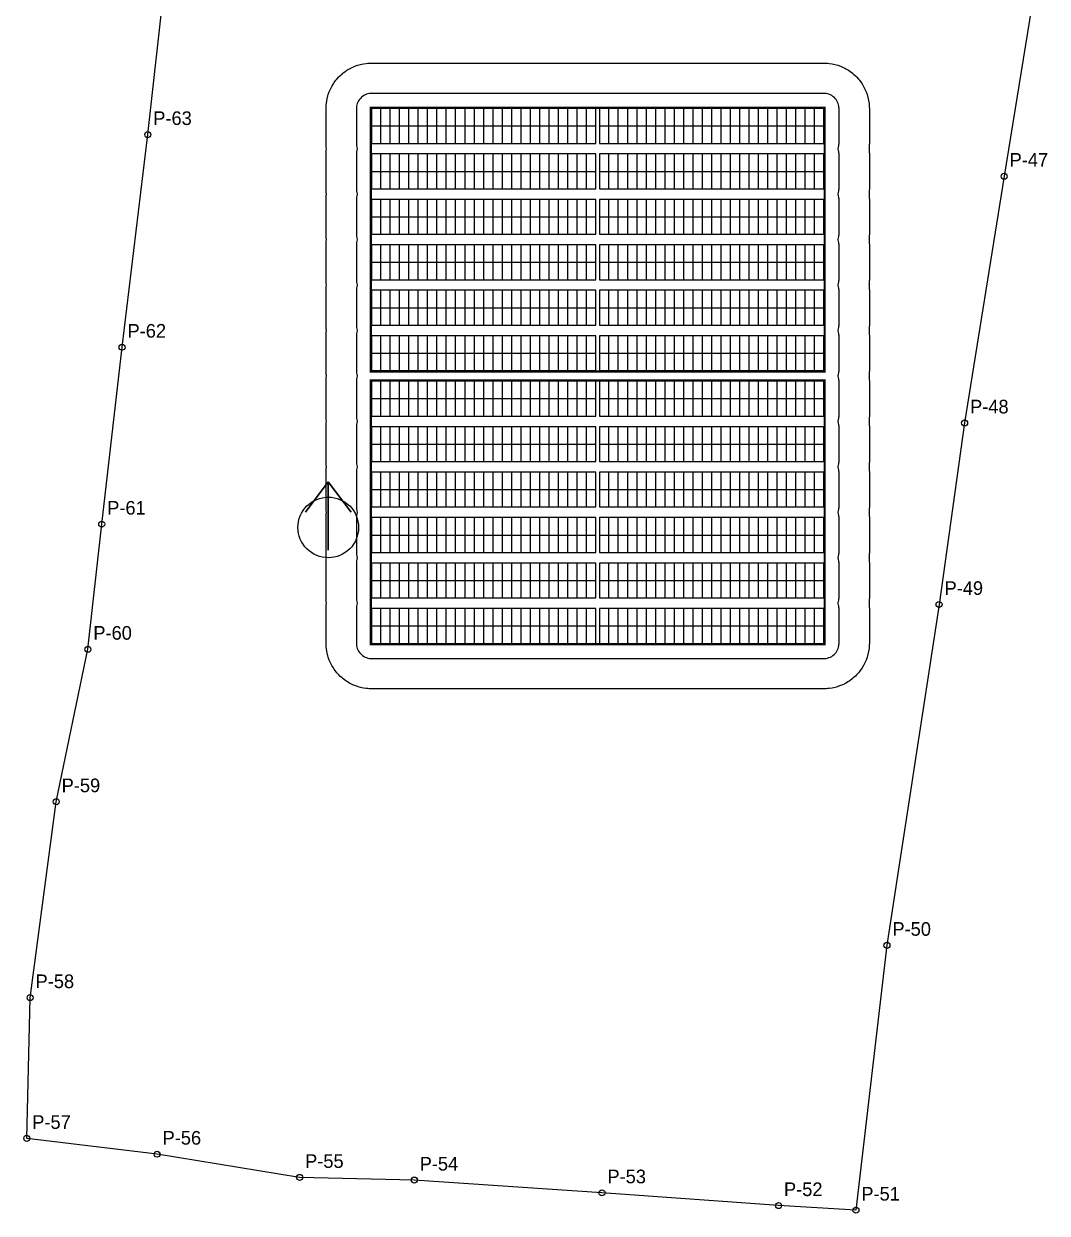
# Model space of a CAD drawing. Header units: metres. Extents: x 434302 to 507065, y 1937737 to 2381091.
# Drawn here: x 434484.5 to 434619.6, y 2380621.1 to 2380778.1 of the extents above; entities that cross this region are included whole.
import ezdxf
from ezdxf.enums import TextEntityAlignment as Align

# ---------------------------------------------------------------- set-up
doc = ezdxf.new("R2010")
doc.units = ezdxf.units.M
for name, color, linetype in [('BOUNDARY', 7, 'Continuous'), ('BOUNDARY_POINTS', 7, 'Continuous'), ('EXCLUSIONS', 1, 'Continuous'), ('GROUP_BOUNDARY', 1, 'Continuous'), ('LIGHTNING_ARRESTER', 3, 'Continuous'), ('MODULES', 5, 'Continuous'), ('PV_TABLES', 3, 'Continuous'), ('SERVICE_ROAD', 1, 'Continuous')]:
    doc.layers.add(name, color=color, linetype=linetype)

# ---------------------------------------------------------------- blocks, each defined once
blk = doc.blocks.new('PV_TABLE_2P28')
at = {"layer": 'MODULES'}
for p, q in [((1.23333, 0), (1.23333, 4.6)), ((2.46666, 0), (2.46666, 4.6)), ((3.69999, 0), (3.69999, 4.6)), ((4.93332, 0), (4.93332, 4.6)), ((6.16665, 0), (6.16665, 4.6)), ((7.39998, 0), (7.39998, 4.6)), ((8.63331, 0), (8.63331, 4.6)), ((9.86664, 0), (9.86664, 4.6)), ((11.09997, 0), (11.09997, 4.6)), ((12.3333, 0), (12.3333, 4.6)), ((13.56663, 0), (13.56663, 4.6)), ((14.79996, 0), (14.79996, 4.6)), ((16.03329, 0), (16.03329, 4.6)), ((17.26662, 0), (17.26662, 4.6)), ((18.49995, 0), (18.49995, 4.6)), ((19.73328, 0), (19.73328, 4.6)), ((20.96661, 0), (20.96661, 4.6)), ((22.19994, 0), (22.19994, 4.6)), ((23.43327, 0), (23.43327, 4.6)), ((24.6666, 0), (24.6666, 4.6)), ((25.89993, 0), (25.89993, 4.6)), ((27.13326, 0), (27.13326, 4.6)), ((28.36659, 0), (28.36659, 4.6)), ((0, 2.3), (29.59992, 2.3))]:
    blk.add_line(p, q, dxfattribs=at)
blk.add_lwpolyline([(0, 0), (29.59992, 0), (29.59992, 4.6), (0, 4.6)], close=True, dxfattribs=at)

msp = doc.modelspace()

# ---------------------------------------------------------------- linework, layer by layer
at = {"layer": 'BOUNDARY'}
msp.add_lwpolyline([(434618.94, 2380788.86), (434613.93, 2380757.94), (434608.71, 2380725.37), (434605.34, 2380701.41), (434598.46, 2380656.42), (434594.36, 2380621.46), (434584.15, 2380622.06), (434560.85, 2380623.75), (434536.07, 2380625.43), (434520.95, 2380625.78), (434502.14, 2380628.85), (434484.94, 2380630.93), (434485.38, 2380649.51), (434488.82, 2380675.37), (434493, 2380695.5), (434494.83, 2380712.01), (434497.51, 2380735.37), (434500.91, 2380763.44), (434503.14, 2380783.64)], dxfattribs=at)
at = {"layer": 'BOUNDARY_POINTS'}
for centre in [(434500.91, 2380763.44), (434613.93, 2380757.94), (434497.51, 2380735.37), (434608.71, 2380725.37), (434494.83, 2380712.01), (434605.34, 2380701.41), (434493, 2380695.5), (434488.82, 2380675.37), (434598.46, 2380656.42), (434485.38, 2380649.51), (434484.94, 2380630.93), (434502.14, 2380628.85), (434520.95, 2380625.78), (434536.07, 2380625.43), (434560.85, 2380623.75), (434584.15, 2380622.06), (434594.36, 2380621.46)]:
    msp.add_circle(centre, 0.4, dxfattribs=at)
at = {"layer": 'EXCLUSIONS'}
msp.add_lwpolyline([(434528.73, 2380711.58), (434528.71, 2380711.19), (434528.65, 2380710.8), (434528.56, 2380710.42), (434528.42, 2380710.05), (434528.26, 2380709.69), (434528.05, 2380709.36), (434527.82, 2380709.04), (434527.56, 2380708.75), (434527.27, 2380708.49), (434526.95, 2380708.25), (434526.61, 2380708.05), (434526.26, 2380707.88), (434525.89, 2380707.75), (434525.51, 2380707.66), (434525.12, 2380707.6), (434524.73, 2380707.58), (434524.34, 2380707.6), (434523.95, 2380707.66), (434523.57, 2380707.75), (434523.2, 2380707.88), (434522.84, 2380708.05), (434522.51, 2380708.25), (434522.19, 2380708.49), (434521.9, 2380708.75), (434521.64, 2380709.04), (434521.4, 2380709.36), (434521.2, 2380709.69), (434521.03, 2380710.05), (434520.9, 2380710.42), (434520.81, 2380710.8), (434520.75, 2380711.19), (434520.73, 2380711.58), (434520.75, 2380711.97), (434520.81, 2380712.36), (434520.9, 2380712.74), (434521.03, 2380713.11), (434521.2, 2380713.46), (434521.4, 2380713.8), (434521.64, 2380714.12), (434521.9, 2380714.41), (434522.19, 2380714.67), (434522.51, 2380714.9), (434522.84, 2380715.11), (434523.2, 2380715.27), (434523.57, 2380715.41), (434523.95, 2380715.5), (434524.34, 2380715.56), (434524.73, 2380715.58), (434525.12, 2380715.56), (434525.51, 2380715.5), (434525.89, 2380715.41), (434526.26, 2380715.27), (434526.61, 2380715.11), (434526.95, 2380714.9), (434527.27, 2380714.67), (434527.56, 2380714.41), (434527.82, 2380714.12), (434528.05, 2380713.8), (434528.26, 2380713.46), (434528.42, 2380713.11), (434528.56, 2380712.74), (434528.65, 2380712.36), (434528.71, 2380711.97), (434528.73, 2380711.58)], close=True, dxfattribs=at)
at = {"layer": 'GROUP_BOUNDARY', "color": 5, "lineweight": 211, "true_color": 0x0080ff, "const_width": 0.3}
for points in [[(434590.24, 2380732.18), (434530.34, 2380732.18), (434530.34, 2380766.98), (434590.24, 2380766.98), (434590.24, 2380732.18)], [(434590.24, 2380696.18), (434530.34, 2380696.18), (434530.34, 2380730.98), (434590.24, 2380730.98), (434590.24, 2380696.18)]]:
    msp.add_lwpolyline(points, close=True, dxfattribs=at)
at = {"layer": 'LIGHTNING_ARRESTER', "lineweight": 30}
for p, q in [((434524.73, 2380717.58), (434521.73, 2380713.58)), ((434524.73, 2380708.58), (434524.73, 2380717.58)), ((434524.73, 2380717.58), (434527.73, 2380713.58))]:
    msp.add_line(p, q, dxfattribs=at)
at = {"layer": 'SERVICE_ROAD'}
for points in [[(434524.46, 2380701.79), (434524.45, 2380701.99), (434524.45, 2380702), (434524.44, 2380702.1), (434524.44, 2380702.2), (434524.44, 2380702.3), (434524.44, 2380706.86), (434524.44, 2380706.96), (434524.44, 2380707.06), (434524.45, 2380707.15), (434524.45, 2380707.17), (434524.46, 2380707.37), (434524.48, 2380707.56), (434524.48, 2380707.58), (434524.48, 2380707.59), (434524.46, 2380707.79), (434524.45, 2380707.99), (434524.45, 2380708), (434524.44, 2380708.1), (434524.44, 2380708.2), (434524.44, 2380708.3), (434524.44, 2380712.86), (434524.44, 2380712.96), (434524.44, 2380713.06), (434524.45, 2380713.15), (434524.45, 2380713.17), (434524.46, 2380713.37), (434524.48, 2380713.56), (434524.48, 2380713.58), (434524.48, 2380713.59), (434524.46, 2380713.79), (434524.45, 2380713.99), (434524.45, 2380714), (434524.44, 2380714.1), (434524.44, 2380714.2), (434524.44, 2380714.3), (434524.44, 2380718.86), (434524.44, 2380718.96), (434524.44, 2380719.06), (434524.45, 2380719.15), (434524.45, 2380719.17), (434524.46, 2380719.37), (434524.48, 2380719.56), (434524.48, 2380719.58), (434524.48, 2380719.59), (434524.46, 2380719.79), (434524.45, 2380719.99), (434524.45, 2380720), (434524.44, 2380720.1), (434524.44, 2380720.2), (434524.44, 2380720.3), (434524.44, 2380724.86), (434524.44, 2380724.96), (434524.44, 2380725.06), (434524.45, 2380725.15), (434524.45, 2380725.17), (434524.46, 2380725.37), (434524.48, 2380725.56), (434524.48, 2380725.58), (434524.48, 2380725.59), (434524.46, 2380725.79), (434524.45, 2380725.99), (434524.45, 2380726), (434524.44, 2380726.1), (434524.44, 2380726.2), (434524.44, 2380726.3), (434524.44, 2380730.86), (434524.44, 2380730.96), (434524.44, 2380731.06), (434524.45, 2380731.15), (434524.45, 2380731.17), (434524.46, 2380731.37), (434524.48, 2380731.56), (434524.48, 2380731.58), (434524.48, 2380731.59), (434524.46, 2380731.79), (434524.45, 2380731.99), (434524.45, 2380732), (434524.44, 2380732.1), (434524.44, 2380732.2), (434524.44, 2380732.3), (434524.44, 2380736.86), (434524.44, 2380736.96), (434524.44, 2380737.06), (434524.45, 2380737.15), (434524.45, 2380737.17), (434524.46, 2380737.37), (434524.48, 2380737.56), (434524.48, 2380737.58), (434524.48, 2380737.59), (434524.46, 2380737.79), (434524.45, 2380737.99), (434524.45, 2380738), (434524.44, 2380738.1), (434524.44, 2380738.2), (434524.44, 2380738.3), (434524.44, 2380742.86), (434524.44, 2380742.96), (434524.44, 2380743.06), (434524.45, 2380743.15), (434524.45, 2380743.17), (434524.46, 2380743.37), (434524.48, 2380743.56), (434524.48, 2380743.58), (434524.48, 2380743.59), (434524.46, 2380743.79), (434524.45, 2380743.99), (434524.45, 2380744), (434524.44, 2380744.1), (434524.44, 2380744.2), (434524.44, 2380744.3), (434524.44, 2380748.86), (434524.44, 2380748.96), (434524.44, 2380749.06), (434524.45, 2380749.15), (434524.45, 2380749.17), (434524.46, 2380749.37), (434524.48, 2380749.56), (434524.48, 2380749.58), (434524.48, 2380749.59), (434524.46, 2380749.79), (434524.45, 2380749.99), (434524.45, 2380750), (434524.44, 2380750.1), (434524.44, 2380750.2), (434524.44, 2380750.3), (434524.44, 2380754.86), (434524.44, 2380754.96), (434524.44, 2380755.06), (434524.45, 2380755.15), (434524.45, 2380755.17), (434524.46, 2380755.37), (434524.48, 2380755.56), (434524.48, 2380755.58), (434524.48, 2380755.59), (434524.46, 2380755.79), (434524.45, 2380755.99), (434524.45, 2380756), (434524.44, 2380756.1), (434524.44, 2380756.2), (434524.44, 2380756.3), (434524.44, 2380760.86), (434524.44, 2380760.96), (434524.44, 2380761.06), (434524.45, 2380761.15), (434524.45, 2380761.17), (434524.46, 2380761.37), (434524.48, 2380761.56), (434524.48, 2380761.58), (434524.48, 2380761.59), (434524.46, 2380761.79), (434524.45, 2380761.99), (434524.45, 2380762), (434524.44, 2380762.1), (434524.44, 2380762.2), (434524.44, 2380762.3), (434524.44, 2380766.86), (434524.44, 2380766.96), (434524.44, 2380767.06), (434524.45, 2380767.15), (434524.45, 2380767.17), (434524.46, 2380767.37), (434524.48, 2380767.56), (434524.54, 2380767.95), (434524.58, 2380768.14), (434524.67, 2380768.53), (434524.73, 2380768.71), (434524.86, 2380769.08), (434524.94, 2380769.26), (434525.1, 2380769.62), (434525.2, 2380769.79), (434525.4, 2380770.13), (434525.51, 2380770.29), (434525.74, 2380770.61), (434525.87, 2380770.76), (434526.13, 2380771.05), (434526.27, 2380771.19), (434526.56, 2380771.45), (434526.71, 2380771.58), (434527.03, 2380771.81), (434527.19, 2380771.92), (434527.53, 2380772.12), (434527.7, 2380772.21), (434528.05, 2380772.38), (434528.23, 2380772.46), (434528.6, 2380772.59), (434528.79, 2380772.65), (434529.17, 2380772.74), (434529.37, 2380772.78), (434529.75, 2380772.84), (434529.95, 2380772.86), (434530.14, 2380772.87), (434530.16, 2380772.87), (434530.26, 2380772.88), (434530.36, 2380772.88), (434530.46, 2380772.88), (434560.02, 2380772.88), (434560.12, 2380772.88), (434560.22, 2380772.88), (434560.29, 2380772.87), (434560.36, 2380772.88), (434560.46, 2380772.88), (434560.56, 2380772.88), (434590.12, 2380772.88), (434590.22, 2380772.88), (434590.32, 2380772.88), (434590.41, 2380772.87), (434590.43, 2380772.87), (434590.63, 2380772.86), (434590.82, 2380772.84), (434591.21, 2380772.78), (434591.4, 2380772.74), (434591.78, 2380772.65), (434591.97, 2380772.59), (434592.34, 2380772.46), (434592.52, 2380772.38), (434592.88, 2380772.21), (434593.05, 2380772.12), (434593.39, 2380771.92), (434593.55, 2380771.81), (434593.87, 2380771.58), (434594.02, 2380771.45), (434594.31, 2380771.19), (434594.45, 2380771.05), (434594.71, 2380770.76), (434594.84, 2380770.61), (434595.07, 2380770.29), (434595.18, 2380770.13), (434595.38, 2380769.79), (434595.47, 2380769.62), (434595.64, 2380769.26), (434595.72, 2380769.08), (434595.85, 2380768.71), (434595.91, 2380768.53), (434596, 2380768.14), (434596.04, 2380767.95), (434596.1, 2380767.56), (434596.12, 2380767.37), (434596.13, 2380767.17), (434596.13, 2380767.15), (434596.13, 2380767.06), (434596.14, 2380766.96), (434596.14, 2380766.86), (434596.14, 2380762.3), (434596.14, 2380762.2), (434596.13, 2380762.1), (434596.13, 2380762), (434596.13, 2380761.99), (434596.12, 2380761.79), (434596.1, 2380761.59), (434596.09, 2380761.58), (434596.1, 2380761.56), (434596.12, 2380761.37), (434596.13, 2380761.17), (434596.13, 2380761.15), (434596.13, 2380761.06), (434596.14, 2380760.96), (434596.14, 2380760.86), (434596.14, 2380756.3), (434596.14, 2380756.2), (434596.13, 2380756.1), (434596.13, 2380756), (434596.13, 2380755.99), (434596.12, 2380755.79), (434596.1, 2380755.59), (434596.09, 2380755.58), (434596.1, 2380755.56), (434596.12, 2380755.37), (434596.13, 2380755.17), (434596.13, 2380755.15), (434596.13, 2380755.06), (434596.14, 2380754.96), (434596.14, 2380754.86), (434596.14, 2380750.3), (434596.14, 2380750.2), (434596.13, 2380750.1), (434596.13, 2380750), (434596.13, 2380749.99), (434596.12, 2380749.79), (434596.1, 2380749.59), (434596.09, 2380749.58), (434596.1, 2380749.56), (434596.12, 2380749.37), (434596.13, 2380749.17), (434596.13, 2380749.15), (434596.13, 2380749.06), (434596.14, 2380748.96), (434596.14, 2380748.86), (434596.14, 2380744.3), (434596.14, 2380744.2), (434596.13, 2380744.1), (434596.13, 2380744), (434596.13, 2380743.99), (434596.12, 2380743.79), (434596.1, 2380743.59), (434596.09, 2380743.58), (434596.1, 2380743.56), (434596.12, 2380743.37), (434596.13, 2380743.17), (434596.13, 2380743.15), (434596.13, 2380743.06), (434596.14, 2380742.96), (434596.14, 2380742.86), (434596.14, 2380738.3), (434596.14, 2380738.2), (434596.13, 2380738.1), (434596.13, 2380738), (434596.13, 2380737.99), (434596.12, 2380737.79), (434596.1, 2380737.59), (434596.09, 2380737.58), (434596.1, 2380737.56), (434596.12, 2380737.37), (434596.13, 2380737.17), (434596.13, 2380737.15), (434596.13, 2380737.06), (434596.14, 2380736.96), (434596.14, 2380736.86), (434596.14, 2380732.3), (434596.14, 2380732.2), (434596.13, 2380732.1), (434596.13, 2380732), (434596.13, 2380731.99), (434596.12, 2380731.79), (434596.1, 2380731.59), (434596.09, 2380731.58), (434596.1, 2380731.56), (434596.12, 2380731.37), (434596.13, 2380731.17), (434596.13, 2380731.15), (434596.13, 2380731.06), (434596.14, 2380730.96), (434596.14, 2380730.86), (434596.14, 2380726.3), (434596.14, 2380726.2), (434596.13, 2380726.1), (434596.13, 2380726), (434596.13, 2380725.99), (434596.12, 2380725.79), (434596.1, 2380725.59), (434596.09, 2380725.58), (434596.1, 2380725.56), (434596.12, 2380725.37), (434596.13, 2380725.17), (434596.13, 2380725.15), (434596.13, 2380725.06), (434596.14, 2380724.96), (434596.14, 2380724.86), (434596.14, 2380720.3), (434596.14, 2380720.2), (434596.13, 2380720.1), (434596.13, 2380720), (434596.13, 2380719.99), (434596.12, 2380719.79), (434596.1, 2380719.59), (434596.09, 2380719.58), (434596.1, 2380719.56), (434596.12, 2380719.37), (434596.13, 2380719.17), (434596.13, 2380719.15), (434596.13, 2380719.06), (434596.14, 2380718.96), (434596.14, 2380718.86), (434596.14, 2380714.3), (434596.14, 2380714.2), (434596.13, 2380714.1), (434596.13, 2380714), (434596.13, 2380713.99), (434596.12, 2380713.79), (434596.1, 2380713.59), (434596.09, 2380713.58), (434596.1, 2380713.56), (434596.12, 2380713.37), (434596.13, 2380713.17), (434596.13, 2380713.15), (434596.13, 2380713.06), (434596.14, 2380712.96), (434596.14, 2380712.86), (434596.14, 2380708.3), (434596.14, 2380708.2), (434596.13, 2380708.1), (434596.13, 2380708), (434596.13, 2380707.99), (434596.12, 2380707.79), (434596.1, 2380707.59), (434596.09, 2380707.58), (434596.1, 2380707.56), (434596.12, 2380707.37), (434596.13, 2380707.17), (434596.13, 2380707.15), (434596.13, 2380707.06), (434596.14, 2380706.96), (434596.14, 2380706.86), (434596.14, 2380702.3), (434596.14, 2380702.2), (434596.13, 2380702.1), (434596.13, 2380702), (434596.13, 2380701.99), (434596.12, 2380701.79), (434596.1, 2380701.59), (434596.09, 2380701.58), (434596.1, 2380701.56), (434596.12, 2380701.37), (434596.13, 2380701.17), (434596.13, 2380701.15), (434596.13, 2380701.06), (434596.14, 2380700.96), (434596.14, 2380700.86), (434596.14, 2380696.3), (434596.14, 2380696.2), (434596.13, 2380696.1), (434596.13, 2380696), (434596.13, 2380695.99), (434596.12, 2380695.79), (434596.1, 2380695.59), (434596.04, 2380695.21), (434596, 2380695.01), (434595.91, 2380694.63), (434595.85, 2380694.44), (434595.72, 2380694.08), (434595.64, 2380693.89), (434595.47, 2380693.54), (434595.38, 2380693.37), (434595.18, 2380693.03), (434595.07, 2380692.87), (434594.84, 2380692.55), (434594.71, 2380692.4), (434594.45, 2380692.11), (434594.31, 2380691.97), (434594.02, 2380691.71), (434593.87, 2380691.58), (434593.55, 2380691.35), (434593.39, 2380691.24), (434593.05, 2380691.04), (434592.88, 2380690.94), (434592.52, 2380690.78), (434592.34, 2380690.7), (434591.97, 2380690.57), (434591.78, 2380690.51), (434591.4, 2380690.42), (434591.21, 2380690.38), (434590.82, 2380690.32), (434590.63, 2380690.3), (434590.43, 2380690.29), (434590.41, 2380690.29), (434590.32, 2380690.28), (434590.22, 2380690.28), (434590.12, 2380690.28), (434560.56, 2380690.28), (434560.46, 2380690.28), (434560.36, 2380690.28), (434560.29, 2380690.29), (434560.22, 2380690.28), (434560.12, 2380690.28), (434560.02, 2380690.28), (434530.46, 2380690.28), (434530.36, 2380690.28), (434530.26, 2380690.28), (434530.16, 2380690.29), (434530.14, 2380690.29), (434529.95, 2380690.3), (434529.75, 2380690.32), (434529.37, 2380690.38), (434529.17, 2380690.42), (434528.79, 2380690.51), (434528.6, 2380690.57), (434528.23, 2380690.7), (434528.05, 2380690.78), (434527.7, 2380690.94), (434527.53, 2380691.04), (434527.19, 2380691.24), (434527.03, 2380691.35), (434526.71, 2380691.58), (434526.56, 2380691.71), (434526.27, 2380691.97), (434526.13, 2380692.11), (434525.87, 2380692.4), (434525.74, 2380692.55), (434525.51, 2380692.87), (434525.4, 2380693.03), (434525.2, 2380693.37), (434525.1, 2380693.54), (434524.94, 2380693.89), (434524.86, 2380694.08), (434524.73, 2380694.44), (434524.67, 2380694.63), (434524.58, 2380695.01), (434524.54, 2380695.21), (434524.48, 2380695.59), (434524.46, 2380695.79), (434524.45, 2380695.99), (434524.45, 2380696), (434524.44, 2380696.1), (434524.44, 2380696.2), (434524.44, 2380696.3), (434524.44, 2380700.86), (434524.44, 2380700.96), (434524.44, 2380701.06), (434524.45, 2380701.15), (434524.45, 2380701.17), (434524.46, 2380701.37), (434524.48, 2380701.56), (434524.48, 2380701.58), (434524.48, 2380701.59), (434524.46, 2380701.79)], [(434528.5, 2380701.36), (434528.46, 2380701.17), (434528.44, 2380700.98), (434528.44, 2380700.96), (434528.44, 2380700.86), (434528.44, 2380696.3), (434528.44, 2380696.2), (434528.44, 2380696.18), (434528.46, 2380695.99), (434528.5, 2380695.79), (434528.56, 2380695.61), (434528.63, 2380695.42), (434528.72, 2380695.25), (434528.83, 2380695.09), (434528.96, 2380694.94), (434529.1, 2380694.8), (434529.25, 2380694.67), (434529.41, 2380694.56), (434529.58, 2380694.47), (434529.77, 2380694.4), (434529.95, 2380694.34), (434530.15, 2380694.3), (434530.34, 2380694.28), (434530.36, 2380694.28), (434530.46, 2380694.28), (434560.02, 2380694.28), (434560.12, 2380694.28), (434560.14, 2380694.28), (434560.29, 2380694.3), (434560.44, 2380694.28), (434560.46, 2380694.28), (434560.56, 2380694.28), (434590.12, 2380694.28), (434590.22, 2380694.28), (434590.24, 2380694.28), (434590.43, 2380694.3), (434590.62, 2380694.34), (434590.81, 2380694.4), (434590.99, 2380694.47), (434591.17, 2380694.56), (434591.33, 2380694.67), (434591.48, 2380694.8), (434591.62, 2380694.94), (434591.74, 2380695.09), (434591.85, 2380695.25), (434591.95, 2380695.42), (434592.02, 2380695.61), (434592.08, 2380695.79), (434592.12, 2380695.99), (434592.13, 2380696.18), (434592.14, 2380696.2), (434592.14, 2380696.3), (434592.14, 2380700.86), (434592.14, 2380700.96), (434592.13, 2380700.98), (434592.12, 2380701.17), (434592.08, 2380701.36), (434592.02, 2380701.55), (434592.01, 2380701.58), (434592.02, 2380701.61), (434592.08, 2380701.79), (434592.12, 2380701.99), (434592.13, 2380702.18), (434592.14, 2380702.2), (434592.14, 2380702.3), (434592.14, 2380706.86), (434592.14, 2380706.96), (434592.13, 2380706.98), (434592.12, 2380707.17), (434592.08, 2380707.36), (434592.02, 2380707.55), (434592.01, 2380707.58), (434592.02, 2380707.61), (434592.08, 2380707.79), (434592.12, 2380707.99), (434592.13, 2380708.18), (434592.14, 2380708.2), (434592.14, 2380708.3), (434592.14, 2380712.86), (434592.14, 2380712.96), (434592.13, 2380712.98), (434592.12, 2380713.17), (434592.08, 2380713.36), (434592.02, 2380713.55), (434592.01, 2380713.58), (434592.02, 2380713.61), (434592.08, 2380713.79), (434592.12, 2380713.99), (434592.13, 2380714.18), (434592.14, 2380714.2), (434592.14, 2380714.3), (434592.14, 2380718.86), (434592.14, 2380718.96), (434592.13, 2380718.98), (434592.12, 2380719.17), (434592.08, 2380719.36), (434592.02, 2380719.55), (434592.01, 2380719.58), (434592.02, 2380719.61), (434592.08, 2380719.79), (434592.12, 2380719.99), (434592.13, 2380720.18), (434592.14, 2380720.2), (434592.14, 2380720.3), (434592.14, 2380724.86), (434592.14, 2380724.96), (434592.13, 2380724.98), (434592.12, 2380725.17), (434592.08, 2380725.36), (434592.02, 2380725.55), (434592.01, 2380725.58), (434592.02, 2380725.61), (434592.08, 2380725.79), (434592.12, 2380725.99), (434592.13, 2380726.18), (434592.14, 2380726.2), (434592.14, 2380726.3), (434592.14, 2380730.86), (434592.14, 2380730.96), (434592.13, 2380730.98), (434592.12, 2380731.17), (434592.08, 2380731.36), (434592.02, 2380731.55), (434592.01, 2380731.58), (434592.02, 2380731.61), (434592.08, 2380731.79), (434592.12, 2380731.99), (434592.13, 2380732.18), (434592.14, 2380732.2), (434592.14, 2380732.3), (434592.14, 2380736.86), (434592.14, 2380736.96), (434592.13, 2380736.98), (434592.12, 2380737.17), (434592.08, 2380737.36), (434592.02, 2380737.55), (434592.01, 2380737.58), (434592.02, 2380737.61), (434592.08, 2380737.79), (434592.12, 2380737.99), (434592.13, 2380738.18), (434592.14, 2380738.2), (434592.14, 2380738.3), (434592.14, 2380742.86), (434592.14, 2380742.96), (434592.13, 2380742.98), (434592.12, 2380743.17), (434592.08, 2380743.36), (434592.02, 2380743.55), (434592.01, 2380743.58), (434592.02, 2380743.61), (434592.08, 2380743.79), (434592.12, 2380743.99), (434592.13, 2380744.18), (434592.14, 2380744.2), (434592.14, 2380744.3), (434592.14, 2380748.86), (434592.14, 2380748.96), (434592.13, 2380748.98), (434592.12, 2380749.17), (434592.08, 2380749.36), (434592.02, 2380749.55), (434592.01, 2380749.58), (434592.02, 2380749.61), (434592.08, 2380749.79), (434592.12, 2380749.99), (434592.13, 2380750.18), (434592.14, 2380750.2), (434592.14, 2380750.3), (434592.14, 2380754.86), (434592.14, 2380754.96), (434592.13, 2380754.98), (434592.12, 2380755.17), (434592.08, 2380755.36), (434592.02, 2380755.55), (434592.01, 2380755.58), (434592.02, 2380755.61), (434592.08, 2380755.79), (434592.12, 2380755.99), (434592.13, 2380756.18), (434592.14, 2380756.2), (434592.14, 2380756.3), (434592.14, 2380760.86), (434592.14, 2380760.96), (434592.13, 2380760.98), (434592.12, 2380761.17), (434592.08, 2380761.36), (434592.02, 2380761.55), (434592.01, 2380761.58), (434592.02, 2380761.61), (434592.08, 2380761.79), (434592.12, 2380761.99), (434592.13, 2380762.18), (434592.14, 2380762.2), (434592.14, 2380762.3), (434592.14, 2380766.86), (434592.14, 2380766.96), (434592.13, 2380766.98), (434592.12, 2380767.17), (434592.08, 2380767.36), (434592.02, 2380767.55), (434591.95, 2380767.73), (434591.85, 2380767.91), (434591.74, 2380768.07), (434591.62, 2380768.22), (434591.48, 2380768.36), (434591.33, 2380768.48), (434591.17, 2380768.59), (434590.99, 2380768.69), (434590.81, 2380768.76), (434590.62, 2380768.82), (434590.43, 2380768.86), (434590.24, 2380768.88), (434590.22, 2380768.88), (434590.12, 2380768.88), (434560.56, 2380768.88), (434560.46, 2380768.88), (434560.44, 2380768.88), (434560.29, 2380768.86), (434560.14, 2380768.88), (434560.12, 2380768.88), (434560.02, 2380768.88), (434530.46, 2380768.88), (434530.36, 2380768.88), (434530.34, 2380768.88), (434530.15, 2380768.86), (434529.95, 2380768.82), (434529.77, 2380768.76), (434529.58, 2380768.69), (434529.41, 2380768.59), (434529.25, 2380768.48), (434529.1, 2380768.36), (434528.96, 2380768.22), (434528.83, 2380768.07), (434528.72, 2380767.91), (434528.63, 2380767.73), (434528.56, 2380767.55), (434528.5, 2380767.36), (434528.46, 2380767.17), (434528.44, 2380766.98), (434528.44, 2380766.96), (434528.44, 2380766.86), (434528.44, 2380762.3), (434528.44, 2380762.2), (434528.44, 2380762.18), (434528.46, 2380761.99), (434528.5, 2380761.79), (434528.56, 2380761.61), (434528.57, 2380761.58), (434528.56, 2380761.55), (434528.5, 2380761.36), (434528.46, 2380761.17), (434528.44, 2380760.98), (434528.44, 2380760.96), (434528.44, 2380760.86), (434528.44, 2380756.3), (434528.44, 2380756.2), (434528.44, 2380756.18), (434528.46, 2380755.99), (434528.5, 2380755.79), (434528.56, 2380755.61), (434528.57, 2380755.58), (434528.56, 2380755.55), (434528.5, 2380755.36), (434528.46, 2380755.17), (434528.44, 2380754.98), (434528.44, 2380754.96), (434528.44, 2380754.86), (434528.44, 2380750.3), (434528.44, 2380750.2), (434528.44, 2380750.18), (434528.46, 2380749.99), (434528.5, 2380749.79), (434528.56, 2380749.61), (434528.57, 2380749.58), (434528.56, 2380749.55), (434528.5, 2380749.36), (434528.46, 2380749.17), (434528.44, 2380748.98), (434528.44, 2380748.96), (434528.44, 2380748.86), (434528.44, 2380744.3), (434528.44, 2380744.2), (434528.44, 2380744.18), (434528.46, 2380743.99), (434528.5, 2380743.79), (434528.56, 2380743.61), (434528.57, 2380743.58), (434528.56, 2380743.55), (434528.5, 2380743.36), (434528.46, 2380743.17), (434528.44, 2380742.98), (434528.44, 2380742.96), (434528.44, 2380742.86), (434528.44, 2380738.3), (434528.44, 2380738.2), (434528.44, 2380738.18), (434528.46, 2380737.99), (434528.5, 2380737.79), (434528.56, 2380737.61), (434528.57, 2380737.58), (434528.56, 2380737.55), (434528.5, 2380737.36), (434528.46, 2380737.17), (434528.44, 2380736.98), (434528.44, 2380736.96), (434528.44, 2380736.86), (434528.44, 2380732.3), (434528.44, 2380732.2), (434528.44, 2380732.18), (434528.46, 2380731.99), (434528.5, 2380731.79), (434528.56, 2380731.61), (434528.57, 2380731.58), (434528.56, 2380731.55), (434528.5, 2380731.36), (434528.46, 2380731.17), (434528.44, 2380730.98), (434528.44, 2380730.96), (434528.44, 2380730.86), (434528.44, 2380726.3), (434528.44, 2380726.2), (434528.44, 2380726.18), (434528.46, 2380725.99), (434528.5, 2380725.79), (434528.56, 2380725.61), (434528.57, 2380725.58), (434528.56, 2380725.55), (434528.5, 2380725.36), (434528.46, 2380725.17), (434528.44, 2380724.98), (434528.44, 2380724.96), (434528.44, 2380724.86), (434528.44, 2380720.3), (434528.44, 2380720.2), (434528.44, 2380720.18), (434528.46, 2380719.99), (434528.5, 2380719.79), (434528.56, 2380719.61), (434528.57, 2380719.58), (434528.56, 2380719.55), (434528.5, 2380719.36), (434528.46, 2380719.17), (434528.44, 2380718.98), (434528.44, 2380718.96), (434528.44, 2380718.86), (434528.44, 2380714.3), (434528.44, 2380714.2), (434528.44, 2380714.18), (434528.46, 2380713.99), (434528.5, 2380713.79), (434528.56, 2380713.61), (434528.57, 2380713.58), (434528.56, 2380713.55), (434528.5, 2380713.36), (434528.46, 2380713.17), (434528.44, 2380712.98), (434528.44, 2380712.96), (434528.44, 2380712.86), (434528.44, 2380708.3), (434528.44, 2380708.2), (434528.44, 2380708.18), (434528.46, 2380707.99), (434528.5, 2380707.79), (434528.56, 2380707.61), (434528.57, 2380707.58), (434528.56, 2380707.55), (434528.5, 2380707.36), (434528.46, 2380707.17), (434528.44, 2380706.98), (434528.44, 2380706.96), (434528.44, 2380706.86), (434528.44, 2380702.3), (434528.44, 2380702.2), (434528.44, 2380702.18), (434528.46, 2380701.99), (434528.5, 2380701.79), (434528.56, 2380701.61), (434528.57, 2380701.58), (434528.56, 2380701.55), (434528.5, 2380701.36)]]:
    msp.add_lwpolyline(points, close=True, dxfattribs=at)

# ---------------------------------------------------------------- block references
at = {"layer": 'PV_TABLES'}
for p in [(434530.44, 2380762.28), (434560.54, 2380762.28), (434530.44, 2380756.28), (434560.54, 2380756.28), (434530.44, 2380750.28), (434560.54, 2380750.28), (434530.44, 2380744.28), (434560.54, 2380744.28), (434530.44, 2380738.28), (434560.54, 2380738.28), (434530.44, 2380732.28), (434560.54, 2380732.28), (434530.44, 2380726.28), (434560.54, 2380726.28), (434530.44, 2380720.28), (434560.54, 2380720.28), (434530.44, 2380714.28), (434560.54, 2380714.28), (434530.44, 2380708.28), (434560.54, 2380708.28), (434530.44, 2380702.28), (434560.54, 2380702.28), (434530.44, 2380696.28), (434560.54, 2380696.28)]:
    msp.add_blockref('PV_TABLE_2P28', p, dxfattribs=at)

# ---------------------------------------------------------------- texts
at = {"layer": 'BOUNDARY_POINTS'}
for s, p in [('P-63', (434501.63, 2380764.16)), ('P-47', (434614.65, 2380758.66)), ('P-62', (434498.23, 2380736.09)), ('P-48', (434609.43, 2380726.09)), ('P-61', (434495.55, 2380712.73)), ('P-49', (434606.06, 2380702.13)), ('P-60', (434493.72, 2380696.22)), ('P-59', (434489.54, 2380676.09)), ('P-50', (434599.18, 2380657.14)), ('P-58', (434486.1, 2380650.23)), ('P-57', (434485.66, 2380631.65)), ('P-56', (434502.86, 2380629.57)), ('P-55', (434521.67, 2380626.5)), ('P-54', (434536.79, 2380626.15)), ('P-53', (434561.57, 2380624.47)), ('P-52', (434584.87, 2380622.78)), ('P-51', (434595.08, 2380622.18))]:
    msp.add_text(s, height=1.8, dxfattribs=at).set_placement(p, align=Align.BOTTOM_LEFT)

doc.saveas('drawing.dxf')
